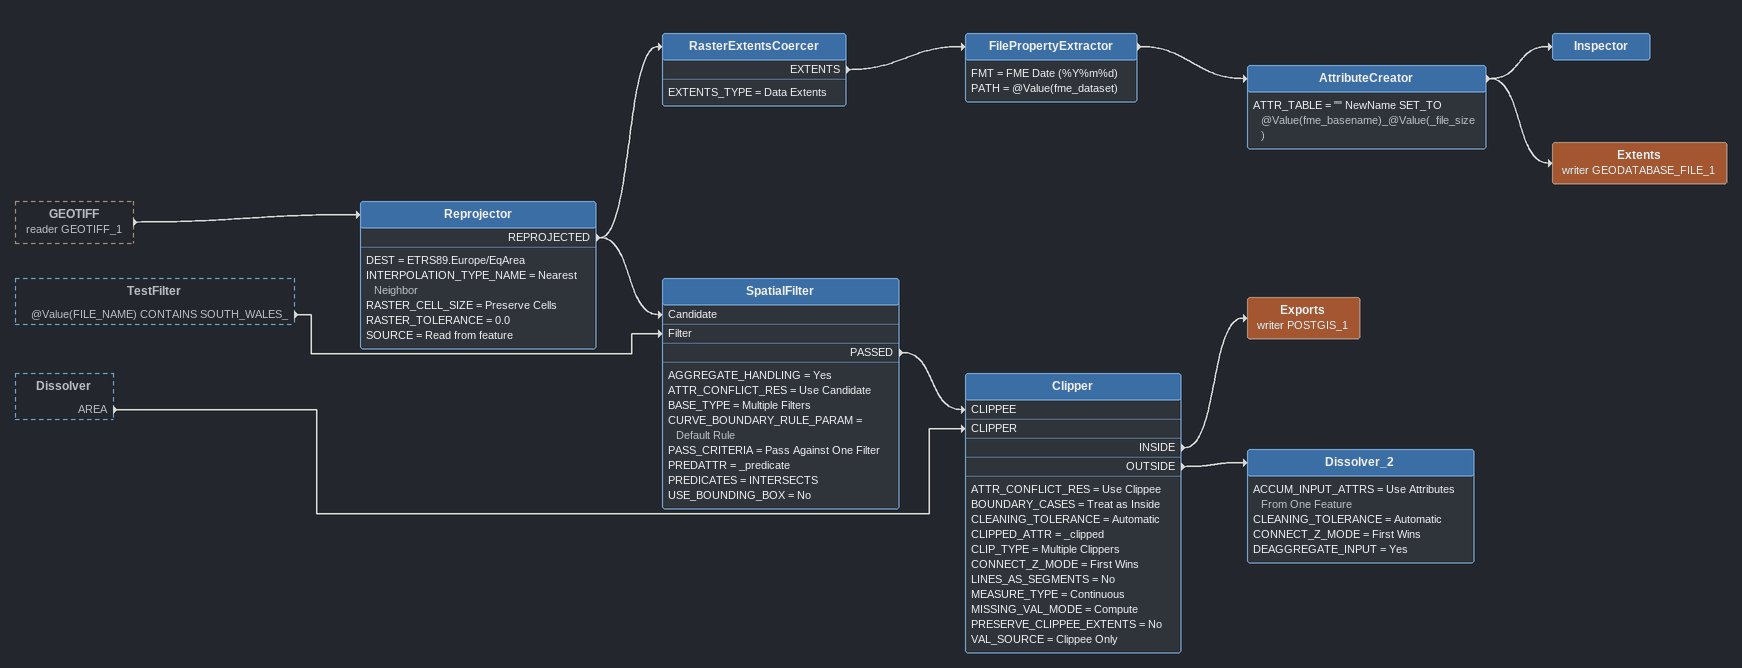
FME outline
GEOTIFF (reader GEOTIFF_1) [outside]
    -> Reprojector
TestFilter [outside]
    @Value(FILE_NAME) CONTAINS SOUTH_WALES_ -> SpatialFilter [Filter]
Dissolver [outside]
    AREA -> Clipper [CLIPPER]
Reprojector
    DEST = ETRS89.Europe/EqArea
    INTERPOLATION_TYPE_NAME = Nearest Neighbor
    RASTER_CELL_SIZE = Preserve Cells
    RASTER_TOLERANCE = 0.0
    SOURCE = Read from feature
    REPROJECTED -> RasterExtentsCoercer
    REPROJECTED -> SpatialFilter [Candidate]
RasterExtentsCoercer
    EXTENTS_TYPE = Data Extents
    EXTENTS -> FilePropertyExtractor
FilePropertyExtractor
    FMT = FME Date (%Y%m%d)
    PATH = @Value(fme_dataset)
    -> AttributeCreator
AttributeCreator
    ATTR_TABLE = "" NewName SET_TO @Value(fme_basename)_@Value(_file_size)
    -> Inspector
    -> Extents (writer GEODATABASE_FILE_1)
Inspector
Extents (writer GEODATABASE_FILE_1)
SpatialFilter
    AGGREGATE_HANDLING = Yes
    ATTR_CONFLICT_RES = Use Candidate
    BASE_TYPE = Multiple Filters
    CURVE_BOUNDARY_RULE_PARAM = Default Rule
    PASS_CRITERIA = Pass Against One Filter
    PREDATTR = _predicate
    PREDICATES = INTERSECTS
    USE_BOUNDING_BOX = No
    PASSED -> Clipper [CLIPPEE]
Clipper
    ATTR_CONFLICT_RES = Use Clippee
    BOUNDARY_CASES = Treat as Inside
    CLEANING_TOLERANCE = Automatic
    CLIPPED_ATTR = _clipped
    CLIP_TYPE = Multiple Clippers
    CONNECT_Z_MODE = First Wins
    LINES_AS_SEGMENTS = No
    MEASURE_TYPE = Continuous
    MISSING_VAL_MODE = Compute
    PRESERVE_CLIPPEE_EXTENTS = No
    VAL_SOURCE = Clippee Only
    INSIDE -> Exports (writer POSTGIS_1)
    OUTSIDE -> Dissolver_2
Exports (writer POSTGIS_1)
Dissolver_2
    ACCUM_INPUT_ATTRS = Use Attributes From One Feature
    CLEANING_TOLERANCE = Automatic
    CONNECT_Z_MODE = First Wins
    DEAGGREGATE_INPUT = Yes
